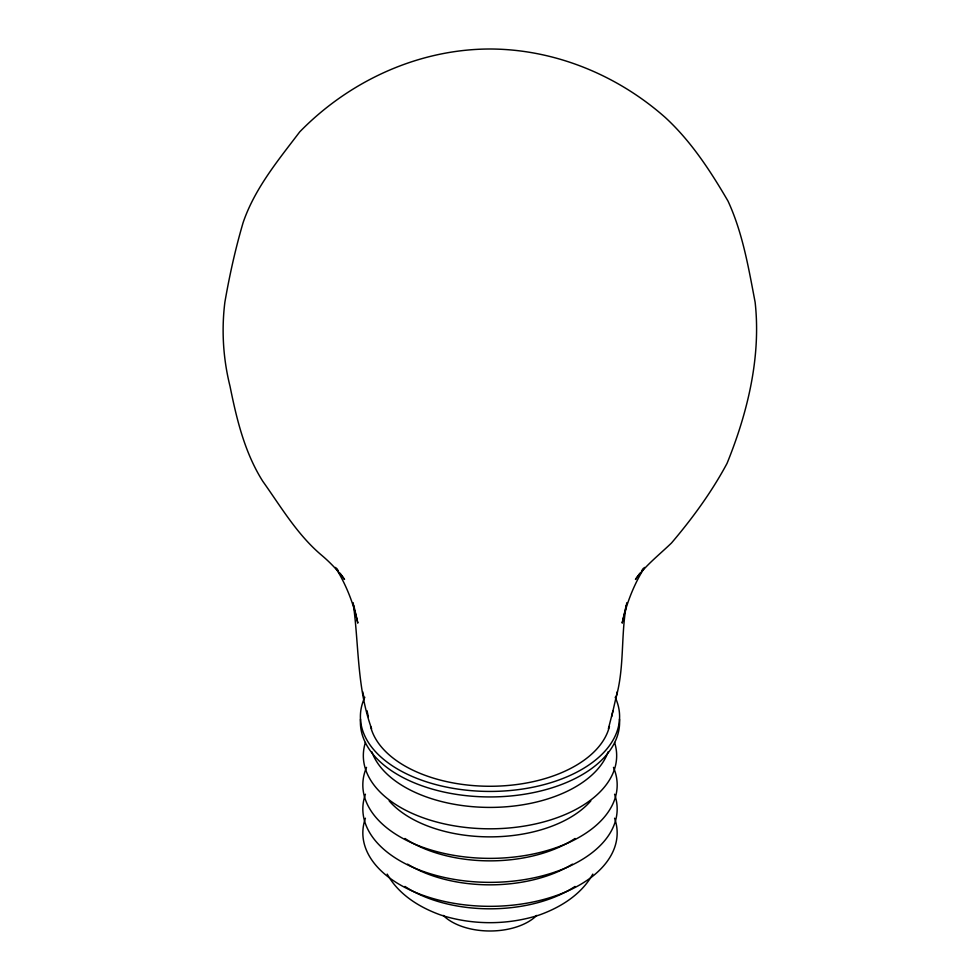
<?xml version="1.0" encoding="UTF-8"?>
<svg xmlns="http://www.w3.org/2000/svg" width="980" height="980" viewBox="0 0 980 980"><rect width="100%" height="100%" fill="white"/><g stroke="black" fill="none" stroke-linecap="round" stroke-linejoin="round"><path stroke-width="1.47" d="M626.845 602.663C620.536 634.097 624.836 666.829 615.918 697.932M626.171 605.579L622.178 623.109C626.428 603.46 633.913 584.496 644.558 567.42M608.384 728.728L613.015 710.672M611.63 716.748L617.351 691.647M639.867 573.276L635.457 579.437C645.502 565.472 659.16 554.876 671.459 543.043C692.419 518.383 711.75 491.935 727.05 463.369C747.556 412.788 761.203 357.063 755.127 302.22C748.573 267.969 742.742 233.007 728.03 201.121C710.512 171.071 691.059 141.206 665.322 117.526C617.216 74.946 554.521 49.184 490 49C418.472 49.098 349.333 80.948 299.721 131.883C278.185 160.279 254.788 188.368 243.126 222.57C235.433 248.712 229.516 275.368 224.873 302.22C221.37 330.26 223.158 358.827 230.018 386.243C236.658 419.158 244.62 452.503 262.75 481.241C281.089 506.979 297.381 534.921 321.881 555.452C330.309 562.581 337.904 570.617 344.543 579.437L340.134 573.276M641.63 570.813L643.407 568.351M592.802 874.111C581.495 894.409 560.793 907.284 539.453 914.952L537.481 915.602C506.685 925.034 473.316 925.034 442.519 915.602L440.547 914.952C419.207 907.284 398.505 894.409 387.198 874.111M336.593 568.351L338.37 570.813M335.442 567.42C346.087 584.496 353.572 603.46 357.823 623.109L353.829 605.579M371.616 728.728C356.843 688.034 358.999 644.705 353.155 602.663M362.649 691.647L364.082 697.932M366.986 710.672L368.37 716.748M575.04 886.447A112.7 65.072 0 0 1 404.961 886.447M614.582 818.214A127.167 73.414 0 0 1 490 906.329A127.167 73.414 0 0 1 365.418 818.214M572.406 864.152A112.7 65.072 0 0 1 407.594 864.152M614.582 794.229A127.167 73.414 0 0 1 490 882.355A127.167 73.414 0 0 1 365.418 794.229M575.04 838.488A112.7 65.072 0 0 1 404.961 838.488M613.468 767.365A127.167 73.414 0 0 1 490 858.37A127.167 73.414 0 0 1 366.532 767.365M590.818 800.893A112.7 65.072 0 0 1 490 836.871A112.7 65.072 0 0 1 389.183 800.893M614.582 742.485A126.653 73.12 0 0 1 490 828.811A126.653 73.12 0 0 1 365.418 742.485M608.2 751.709A120.638 69.654 0 0 1 490 807.41A120.638 69.654 0 0 1 371.8 751.709M619.495 719.112A129.605 74.823 0 0 1 490 796.936A129.605 74.823 0 0 1 360.505 719.112M615.183 697.245A129.605 74.823 0 0 1 490 791.436A129.605 74.823 0 0 1 364.817 697.245M609.45 726.401A120.638 69.654 0 0 1 490 786.266A120.638 69.654 0 0 1 370.55 726.401M536.771 915.406A54.01 31.176 0 0 1 443.23 915.406"/></g></svg>
